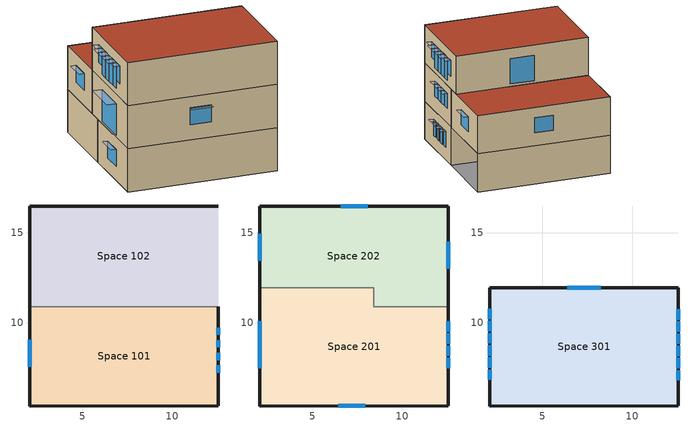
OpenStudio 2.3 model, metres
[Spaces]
Space 101
 floor ground: 2.08,10.9 12.55,10.9 12.55,5.38 2.08,5.38 z0
 wall outside: 2.08,10.9 2.08,5.38 12.55,5.38 12.55,10.9 z0:3.05
 wall to Space 102: 12.55,10.9 2.08,10.9 z0:3.05
 window: 12.55,7.23 12.55,7.63 / 12.55,7.93 12.55,8.33 / 12.55,8.63 12.55,9.03 / 12.55,9.33 12.55,9.73 z1:2.3; 2.08,9.05 2.08,7.55 z1:2.2
 roof outside: 12.55,10.9 2.08,10.9 2.08,5.38 12.55,5.38 z3.05
Space 102
 floor ground: 2.08,16.48 12.55,16.48 12.55,10.9 2.08,10.9 z0
 wall outside: 12.55,16.48 2.08,16.48 2.08,10.9 z0:3.05
 roof outside: 12.55,16.48 2.08,16.48 2.08,10.9 12.55,10.9 z3.05
Space 201
 floor ground: 2.08,11.93 8.42,11.93 8.42,10.9 12.55,10.9 12.55,5.38 2.08,5.38 z3.05
 wall outside: 2.08,11.93 2.08,5.38 12.55,5.38 12.55,10.9 z3.05:6.1
 wall to Space 202: 12.55,10.9 8.42,10.9 8.42,11.93 2.08,11.93 z3.05:6.1
 window: 12.55,7.48 12.55,8.05 / 12.55,8.15 12.55,8.73 / 12.55,8.83 12.55,9.4 / 12.55,9.5 12.55,10.08 z4.25:5.45; 2.08,10.08 2.08,7.48 z3.23:5.45; 6.44,5.38 7.94,5.38 z4.11:5.31
 roof outside: 12.55,10.9 8.42,10.9 8.42,11.93 2.08,11.93 2.08,5.38 12.55,5.38 z6.1
Space 202
 floor ground: 2.08,16.48 12.55,16.48 12.55,10.9 8.42,10.9 8.42,11.93 2.08,11.93 z3.05
 wall outside: 12.55,10.9 12.55,16.48 2.08,16.48 2.08,11.93 z3.05:6.1
 window: 12.55,12.99 12.55,14.49 z4.06:5.26; 2.08,14.93 2.08,13.43 z4.11:5.31; 8.07,16.48 6.57,16.48 z4.09:5.29
 roof outside: 12.55,16.48 2.08,16.48 2.08,11.93 8.42,11.93 8.42,10.9 12.55,10.9 z6.1
Space 301
 floor ground: 2.08,11.93 12.55,11.93 12.55,5.38 2.08,5.38 z6.1
 wall outside: 12.55,5.38 12.55,11.93 2.08,11.93 2.08,5.38 12.55,5.38 z6.1:9.14
 window: 8.25,11.93 6.37,11.93 z6.3:8.3; 12.55,6.8 12.55,7.37 / 12.55,10.17 12.55,10.75 z7.1:8.35; 12.55,7.47 12.55,8.05 / 12.55,8.15 12.55,8.72 / 12.55,8.82 12.55,9.4 / 12.55,9.5 12.55,10.07 z6.5:8.35; 2.08,8.75 2.08,8.18 / 2.08,9.43 2.08,8.85 / 2.08,10.1 2.08,9.53 / 2.08,8.08 2.08,7.5 z6.51:8.36; 2.08,10.78 2.08,10.2 / 2.08,7.4 2.08,6.83 z7.11:8.36
 roof outside: 12.55,11.93 2.08,11.93 2.08,5.38 12.55,5.38 z9.14
shading: 2.08,9.05 1.72,9.05 1.72,7.55 2.08,7.55 z2.2; 2.08,10.78 1.7,10.78 1.7,10.2 2.08,10.2 z8.36; 13.1,9.4 12.55,9.4 12.55,8.82 13.1,8.82 z8.35; 13.1,8.05 12.55,8.05 12.55,7.47 13.1,7.47 z8.35; 2.08,10.08 1.41,10.08 1.41,7.48 2.08,7.48 z5.45; 12.92,7.37 12.55,7.37 12.55,6.8 12.92,6.8 z8.35; 12.91,10.08 12.55,10.08 12.55,9.5 12.91,9.5 z5.45; 2.08,8.75 1.52,8.75 1.52,8.18 2.08,8.18 z8.36; 12.94,7.63 12.55,7.63 12.55,7.23 12.94,7.23 z2.3; 12.91,8.05 12.55,8.05 12.55,7.48 12.91,7.48 z5.45; 7.94,5.38 6.44,5.38 6.44,5.02 7.94,5.02 z5.31; 12.91,9.4 12.55,9.4 12.55,8.83 12.91,8.83 z5.45; 12.91,8.73 12.55,8.73 12.55,8.15 12.91,8.15 z5.45; 2.08,9.43 1.52,9.43 1.52,8.85 2.08,8.85 z8.36; 2.08,7.4 1.7,7.4 1.7,6.83 2.08,6.83 z8.36; 2.08,10.1 1.52,10.1 1.52,9.53 2.08,9.53 z8.36; 12.92,10.75 12.55,10.75 12.55,10.17 12.92,10.17 z8.35; 2.08,8.08 1.52,8.08 1.52,7.5 2.08,7.5 z8.36; 12.91,14.49 12.55,14.49 12.55,12.99 12.91,12.99 z5.26; 12.94,9.73 12.55,9.73 12.55,9.33 12.94,9.33 z2.3; 13.1,8.72 12.55,8.72 12.55,8.15 13.1,8.15 z8.35; 13.1,10.07 12.55,10.07 12.55,9.5 13.1,9.5 z8.35; 12.94,9.03 12.55,9.03 12.55,8.63 12.94,8.63 z2.3; 12.94,8.33 12.55,8.33 12.55,7.93 12.94,7.93 z2.3; 2.08,14.93 1.72,14.93 1.72,13.43 2.08,13.43 z5.31
[Building]
Building 1: Space Type=189.1-2009 - Office - OpenOffice - CZ4-8; Default Construction Set=189.1-2009 - CZ5 - Office
[Site]
Bologna-Borgo Panigale: Latitude {deg}=44.53; Longitude {deg}=11.3; Time Zone {hr}=1; Elevation {m}=49
[ClimateZones]
Climate Zone Institution Name 1=ASHRAE; Climate Zone Document Name 1=ANSI/ASHRAE Standard 169; Climate Zone Document Year 1=2006; Climate Zone Institution Name 2=CEC; Climate Zone Document Name 2=California Climate Zone Descriptions; Climate Zone Document Year 2=1995
[SizingPeriod:DesignDay] Sky Clearness=0; Rain Indicator=0; Snow Indicator=0; Day of Month=21; Daylight Saving Time Indicator=0; Dry-Bulb Temperature Range Modifier Type=DefaultMultipliers
Name | Maximum Dry-Bulb Temperature {C} | Daily Dry-Bulb Temperature Range {deltaC} | Humidity Indicating Conditions at Maximum Dry-Bulb | Barometric Pressure {Pa} | Wind Speed {m/s} | Wind Direction {deg} | Month | Day Type | Humidity Indicating Type | Solar Model Indicator | ASHRAE Taub | ASHRAE Taud
Bologna-Borgo Panigale Ann Clg .4% Condns Enth=>MDB | 31.5 | 11.1 | 75800 | 100738 | 2.8 | 70 | 7 | SummerDesignDay | Enthalpy | ASHRAETau | 0.526 | 1.797
Bologna-Borgo Panigale Ann Clg .4% Condns DP=>MDB | 28.4 | 11.1 | 23 | 100738 | 2.8 | 70 | 7 | SummerDesignDay | Dewpoint | ASHRAETau | 0.526 | 1.797
Bologna-Borgo Panigale Ann Clg .4% Condns WB=>MDB | 31.3 | 11.1 | 24.9 | 100738 | 2.8 | 70 | 7 | SummerDesignDay | Wetbulb | ASHRAETau | 0.526 | 1.797
Bologna-Borgo Panigale Ann Clg .4% Condns DB=>MWB | 34.1 | 11.1 | 23.1 | 100738 | 2.8 | 70 | 7 | SummerDesignDay | Wetbulb | ASHRAETau | 0.526 | 1.797
Bologna-Borgo Panigale Ann Htg Wind 99.6% Condns WS=>MCDB | 6.2 | 0 | 6.2 | 100738 | 8.2 | 220 | 1 | WinterDesignDay | Wetbulb | ASHRAEClearSky
Bologna-Borgo Panigale Ann Hum_n 99.6% Condns DP=>MCDB | 0.9 | 0 | -10.2 | 100738 | 1.4 | 220 | 1 | WinterDesignDay | Dewpoint | ASHRAEClearSky
Bologna-Borgo Panigale Ann Htg 99.6% Condns DB | -4.8 | 0 | -4.8 | 100738 | 1.4 | 220 | 1 | WinterDesignDay | Wetbulb | ASHRAEClearSky
KIRUNA Ann Clg .4% Condns Enth=>MDB | 19.4 | 7.8 | 44200 | 96012 | 3.6 | 190 | 7 | SummerDesignDay | Enthalpy | ASHRAETau | 0.348 | 2.329
KIRUNA Ann Clg .4% Condns DP=>MDB | 16.7 | 7.8 | 13.4 | 96012 | 3.6 | 190 | 7 | SummerDesignDay | Dewpoint | ASHRAETau | 0.348 | 2.329
KIRUNA Ann Clg .4% Condns WB=>MDB | 19.4 | 7.8 | 15.2 | 96012 | 3.6 | 190 | 7 | SummerDesignDay | Wetbulb | ASHRAETau | 0.348 | 2.329
KIRUNA Ann Clg .4% Condns DB=>MWB | 22 | 7.8 | 14 | 96012 | 3.6 | 190 | 7 | SummerDesignDay | Wetbulb | ASHRAETau | 0.348 | 2.329
KIRUNA Ann Htg Wind 99.6% Condns WS=>MCDB | 1.5 | 0 | 1.5 | 96012 | 13.7 | 210 | 1 | WinterDesignDay | Wetbulb | ASHRAEClearSky
KIRUNA Ann Hum_n 99.6% Condns DP=>MCDB | -30 | 0 | -33.1 | 96012 | 1.8 | 210 | 1 | WinterDesignDay | Dewpoint | ASHRAEClearSky
KIRUNA Ann Htg 99.6% Condns DB | -30.1 | 0 | -30.1 | 96012 | 1.8 | 210 | 1 | WinterDesignDay | Wetbulb | ASHRAEClearSky
[DefaultConstructionSet] Interior Partition Construction=Interior Partition
Name | Default Exterior Surface Constructions | Default Interior Surface Constructions | Default Ground Contact Surface Constructions | Default Exterior SubSurface Constructions | Default Interior SubSurface Constructions
189.1-2009 - CZ5 - Office | Default Surface Constructions 13 | Default Surface Constructions 14 | Default Surface Constructions 15 | Default Sub Surface Constructions 9 | Default Sub Surface Constructions 10
189.1-2009 - CZ1 - Office 6 | Default Surface Constructions 1 | Default Surface Constructions 2 | Default Surface Constructions 3 | Default Sub Surface Constructions 1 | Default Sub Surface Constructions 2
00 casa pacchetto 3 | Default Surface Constructions 37 | Default Surface Constructions 38 | Default Surface Constructions 39 | Default Sub Surface Constructions 25 | Default Sub Surface Constructions 26
[DefaultSurfaceConstructions]
Name | Floor Construction | Wall Construction | Roof Ceiling Construction
Default Surface Constructions 1 | ExtSlabCarpet 4in ClimateZone 1-8 | ASHRAE 189.1-2009 ExtWall Mass ClimateZone 1 | ASHRAE 189.1-2009 ExtRoof IEAD ClimateZone 1
Default Surface Constructions 2; Default Surface Constructions 14 | Interior Floor | Interior Wall | Interior Ceiling
Default Surface Constructions 3; Default Surface Constructions 15; Default Surface Constructions 39 | ExtSlabCarpet 4in ClimateZone 1-8 | ExtSlabCarpet 4in ClimateZone 1-8 | ExtSlabCarpet 4in ClimateZone 1-8
Default Surface Constructions 13 | ExtSlabCarpet 4in ClimateZone 1-8 | ASHRAE 189.1-2009 ExtWall Mass ClimateZone 5 | ASHRAE 189.1-2009 ExtRoof IEAD ClimateZone 2-5
Default Surface Constructions 37 | ExtSlabCarpet 4in ClimateZone 1-8 | 00 ExtWall pacchetto 3 | 00 Roof pacchetto 3
Default Surface Constructions 38 | 00 internal Floor | Interior Wall | Interior Ceiling
[Construction]
ExtSlabCarpet 4in ClimateZone 1-8: MAT-CC05 4 HW CONCRETE, CP02 CARPET PAD
ASHRAE 189.1-2009 ExtWall Mass ClimateZone 1: 1IN Stucco, 8IN Concrete HW, Wall Insulation [31], 1/2IN Gypsum
ASHRAE 189.1-2009 ExtRoof IEAD ClimateZone 1: Roof Membrane, Roof Insulation [18], Metal Decking
Interior Floor: F16 Acoustic tile, F05 Ceiling air space resistance, M11 100mm lightweight concrete
Interior Wall: G01a 19mm gypsum board, F04 Wall air space resistance, G01a 19mm gypsum board
Interior Ceiling: M11 100mm lightweight concrete, F05 Ceiling air space resistance, F16 Acoustic tile
ASHRAE 189.1-2009 ExtWindow ClimateZone 1: Theoretical Glass [167]
Exterior Door: F08 Metal surface, I01 25mm insulation board
Interior Window: Clear 3mm
Interior Door; Interior Partition: G05 25mm wood
ASHRAE 189.1-2009 ExtRoof IEAD ClimateZone 2-5: Roof Membrane, Roof Insulation [21], Metal Decking
ASHRAE 189.1-2009 ExtWindow ClimateZone 4-5: Theoretical Glass [207]
ASHRAE 189.1-2009 ExtWall Mass ClimateZone 5: 1IN Stucco, 8IN Concrete HW, Wall Insulation [40], 1/2IN Gypsum
00 internal Floor: 01 piastrelle, 01 massetto riscaldamento, 01 pacchetto per supporto radiante, 01 pacchetto isolante, 01 strato scorri, 01 polipro, 01 strato bituminoso, 01 magrone
00 ExtWall pacchetto 3: 03 Lastr ain fibro gesso, 03 Pavatez pavaflex, 03 Xlam, 03 Pavatex pavatherm, 03 legno pino interno 2 cm
00 Roof pacchetto 3: 00 legno pino, 03 naturatherm, 03 naturatherm plus, 03 legno pino interno 2 cm
[Material] Thermal Absorptance=0.9
Name | Roughness | Thickness {m} | Conductivity {W/m-K} | Density {kg/m3} | Specific Heat {J/kg-K} | Solar Absorptance | Visible Absorptance
MAT-CC05 4 HW CONCRETE | Rough | 0.1016 | 1.311 | 2240 | 836.8 | 0.85 | 0.85
1IN Stucco | Smooth | 0.0253 | 0.6918 | 1858 | 837 | 0.92 | 0.92
8IN Concrete HW | MediumRough | 0.2033 | 1.7296 | 2243 | 837 | 0.65 | 0.65
Wall Insulation [31] | MediumRough | 0.0337 | 0.0432 | 91 | 837 | 0.5 | 0.5
1/2IN Gypsum | Smooth | 0.0127 | 0.16 | 784.9 | 830 | 0.4 | 0.4
Roof Membrane | VeryRough | 0.0095 | 0.16 | 1121.29 | 1460 | 0.7 | 0.7
Roof Insulation [18] | MediumRough | 0.1693 | 0.049 | 265 | 836.8 | 0.7 | 0.7
Metal Decking | MediumSmooth | 0.0015 | 45.006 | 7680 | 418.4 | 0.6 | 0.6
F16 Acoustic tile | MediumSmooth | 0.0191 | 0.06 | 368 | 590 | 0.3 | 0.3
M11 100mm lightweight concrete | MediumRough | 0.1016 | 0.53 | 1280 | 840 | 0.5 | 0.5
G01a 19mm gypsum board | MediumSmooth | 0.019 | 0.16 | 800 | 1090 | 0.4 | 0.4
F08 Metal surface | Smooth | 0.0008 | 45.28 | 7824 | 500 | 0.7 | 0.7
I01 25mm insulation board | MediumRough | 0.0254 | 0.03 | 43 | 1210 | 0.6 | 0.6
G05 25mm wood | MediumSmooth | 0.0254 | 0.15 | 608 | 1630 | 0.5 | 0.5
Roof Insulation [21] | MediumRough | 0.2105 | 0.049 | 265 | 836.8 | 0.7 | 0.7
Wall Insulation [40] | MediumRough | 0.0794 | 0.0432 | 91 | 837 | 0.5 | 0.5
00 legno pino | MediumSmooth | 0.08 | 0.12 | 580 | 1660 | 0.5 | 0.5
01 piastrelle | MediumRough | 0.017 | 1 | 2300 | 880 | 0.65 | 0.65
01 massetto riscaldamento | MediumRough | 0.04 | 1.83 | 400 | 880 | 0.65 | 0.65
01 pacchetto per supporto radiante | MediumRough | 0.06 | 0.031 | 30 | 1340 | 0.65 | 0.65
01 pacchetto isolante | MediumRough | 0.1 | 0.022 | 30 | 1340 | 0.5 | 0.5
01 strato scorri | MediumSmooth | 0.001 | 0.16 | 40 | 890 | 0.7 | 0.7
01 polipro | MediumSmooth | 0.18 | 0.5 | 910 | 1800 | 0.7 | 0.7
01 strato bituminoso | MediumRough | 0.008 | 0.16 | 1100 | 1400 | 0.65 | 0.65
01 magrone | MediumRough | 0.08 | 0.55 | 2200 | 880 | 0.65 | 0.65
03 Lastr ain fibro gesso | Smooth | 0.125 | 0.32 | 1150 | 1100 | 0.92 | 0.92
03 Pavatez pavaflex | MediumRough | 0.04 | 0.038 | 55 | 2100 | 0.5 | 0.5
03 Xlam | MediumSmooth | 0.095 | 0.13 | 471 | 1600 | 0.5 | 0.5
03 Pavatex pavatherm | MediumRough | 0.14 | 0.038 | 115 | 2100 | 0.5 | 0.5
03 legno pino interno 2 cm | MediumSmooth | 0.02 | 0.12 | 580 | 1660 | 0.5 | 0.5
03 naturatherm | MediumRough | 0.14 | 0.039 | 120 | 2400 | 0.5 | 0.5
03 naturatherm plus | MediumRough | 0.12 | 0.041 | 150 | 2400 | 0.5 | 0.5
[Material:NoMass]
CP02 CARPET PAD: Roughness=Smooth; Thermal Resistance {m2-K/W}=0.1; Thermal Absorptance=0.9; Solar Absorptance=0.8; Visible Absorptance=0.8
[Material:AirGap]
Name | Thermal Resistance {m2-K/W}
F05 Ceiling air space resistance | 0.18
F04 Wall air space resistance | 0.15
[DefaultSubSurfaceConstructions]
Name | Fixed Window Construction | Operable Window Construction | Door Construction | Tubular Daylight Dome Construction | Tubular Daylight Diffuser Construction
Default Sub Surface Constructions 1; Default Sub Surface Constructions 25 | ASHRAE 189.1-2009 ExtWindow ClimateZone 1 | ASHRAE 189.1-2009 ExtWindow ClimateZone 1 | Exterior Door | Interior Window | Interior Window
Default Sub Surface Constructions 2; Default Sub Surface Constructions 10; Default Sub Surface Constructions 26 | Interior Window | Interior Window | Interior Door
Default Sub Surface Constructions 9 | ASHRAE 189.1-2009 ExtWindow ClimateZone 4-5 | ASHRAE 189.1-2009 ExtWindow ClimateZone 4-5 | Exterior Door | Interior Window | Interior Window
[WindowMaterial:Glazing] Optical Data Type=SpectralAverage; Thickness {m}=0.003; Back Side Solar Reflectance at Normal Incidence=0; Back Side Visible Reflectance at Normal Incidence=0; Infrared Transmittance at Normal Incidence=0; Dirt Correction Factor for Solar and Visible Transmittance=1; Solar Diffusing=No
Name | Solar Transmittance at Normal Incidence | Front Side Solar Reflectance at Normal Incidence | Visible Transmittance at Normal Incidence | Front Side Visible Reflectance at Normal Incidence | Front Side Infrared Hemispherical Emissivity | Back Side Infrared Hemispherical Emissivity | Conductivity {W/m-K}
Theoretical Glass [167] | 0.2374 | 0.7126 | 0.2512 | 0.6988 | 0.985 | 0.985 | 2.1073
Clear 3mm | 0.837 | 0.075 | 0.898 | 0.081 | 0.84 | 0.84 | 0.9
Theoretical Glass [207] | 0.3311 | 0.6189 | 0.44 | 0.51 | 0.9 | 0.9 | 0.0133
[WindowMaterial:Blind]
Window Material Blind 1: Slat Width {m}=0.025; Slat Separation {m}=0.01875; Front Side Slat Beam Solar Reflectance=0.5; Back Side Slat Beam Solar Reflectance=0.5; Front Side Slat Diffuse Solar Reflectance=0.5; Back Side Slat Diffuse Solar Reflectance=0.5; Slat Beam Visible Transmittance=0
[SpaceType] Standards Building Type=Office
Name | Default Schedule Set | Design Specification Outdoor Air Object | Standards Space Type
189.1-2009 - Office - OpenOffice - CZ4-8 | 189.1-2009 - Office - OpenOffice - CZ4-8 Schedule Set | 189.1-2009 - Office - OpenOffice - CZ4-8 Ventilation | OpenOffice
189.1-2009 - Office - OpenOffice - CZ1-3 1 | 189.1-2009 - Office - OpenOffice - CZ1-3 Schedule Set | 189.1-2009 - Office - OpenOffice - CZ1-3 Ventilation | OpenOffice
189.1-2009 - Office - Lobby - CZ4-8 1 | 189.1-2009 - Office - Lobby - CZ4-8 Schedule Set | 189.1-2009 - Office - Lobby - CZ4-8 Ventilation | Lobby
189.1-2009 - Office - ClosedOffice - CZ1-3 1; 189.1-2009 - Office - ClosedOffice - CZ1-3 2 | 189.1-2009 - Office - ClosedOffice - CZ1-3 Schedule Set | 189.1-2009 - Office - ClosedOffice - CZ1-3 Ventilation | ClosedOffice
[DefaultScheduleSet] Infiltration Schedule=Office Infil Quarter On
Name | Number of People Schedule | People Activity Level Schedule | Lighting Schedule | Electric Equipment Schedule
189.1-2009 - Office - ClosedOffice - CZ1-3 Schedule Set; 189.1-2009 - Office - OpenOffice - CZ1-3 Schedule Set; 189.1-2009 - Office - OpenOffice - CZ4-8 Schedule Set | Office Work Occ | Office Activity | Office Bldg Light | Office Bldg Equip
189.1-2009 - Office - Lobby - CZ4-8 Schedule Set | Office Misc Occ | Office Activity | Office Bldg Light | Office Bldg Equip
00Bedrooms Schedule Set | bedroomOcc | Bedroom Activity | bedroom Light 1 | Bedroom Equip 1
00Kitchen/Living Schedule Set | Kitchen Occ | Kitchen Activity | Kitchen Light | Office Bldg Equip
00Tavern Schedule Set | Tavern Occ | Tavern Activity | Tavern Light | Office Bldg Equip
[Lights:Definition] Design Level Calculation Method=Watts/Area
Name | Watts per Space Floor Area {W/m2}
189.1-2009 - Office - ClosedOffice - CZ1-3 Lights Definition; 189.1-2009 - Office - OpenOffice - CZ1-3 Lights Definition; 189.1-2009 - Office - OpenOffice - CZ4-8 Lights Definition | 10.6563
189.1-2009 - Office - Lobby - CZ4-8 Lights Definition | 12.5938
[Lights]
Name | Lights Definition | Space or SpaceType
189.1-2009 - Office - OpenOffice - CZ4-8 Lights | 189.1-2009 - Office - OpenOffice - CZ4-8 Lights Definition | 189.1-2009 - Office - OpenOffice - CZ4-8
189.1-2009 - Office - OpenOffice - CZ1-3 Lights 1 | 189.1-2009 - Office - OpenOffice - CZ1-3 Lights Definition | 189.1-2009 - Office - OpenOffice - CZ1-3 1
189.1-2009 - Office - Lobby - CZ4-8 Lights 1 | 189.1-2009 - Office - Lobby - CZ4-8 Lights Definition | 189.1-2009 - Office - Lobby - CZ4-8 1
189.1-2009 - Office - ClosedOffice - CZ1-3 Lights 1 | 189.1-2009 - Office - ClosedOffice - CZ1-3 Lights Definition | 189.1-2009 - Office - ClosedOffice - CZ1-3 1
189.1-2009 - Office - ClosedOffice - CZ1-3 Lights 2 | 189.1-2009 - Office - ClosedOffice - CZ1-3 Lights Definition | 189.1-2009 - Office - ClosedOffice - CZ1-3 2
[DesignSpecification:OutdoorAir] Outdoor Air Method=Sum
Name | Outdoor Air Flow per Person {m3/s-person}
189.1-2009 - Office - ClosedOffice - CZ1-3 Ventilation; 189.1-2009 - Office - OpenOffice - CZ1-3 Ventilation; 189.1-2009 - Office - OpenOffice - CZ4-8 Ventilation | 0.00943895
189.1-2009 - Office - Lobby - CZ4-8 Ventilation | 0.00707921
[People:Definition] Number of People Calculation Method=People/Area; Fraction Radiant=0.3
Name | People per Space Floor Area {person/m2}
189.1-2009 - Office - ClosedOffice - CZ1-3 People Definition | 0.0511286
189.1-2009 - Office - OpenOffice - CZ1-3 People Definition; 189.1-2009 - Office - OpenOffice - CZ4-8 People Definition | 0.0565105
189.1-2009 - Office - Lobby - CZ4-8 People Definition | 0.107639
[People]
Name | People Definition | Space or SpaceType
189.1-2009 - Office - OpenOffice - CZ4-8 People | 189.1-2009 - Office - OpenOffice - CZ4-8 People Definition | 189.1-2009 - Office - OpenOffice - CZ4-8
189.1-2009 - Office - OpenOffice - CZ1-3 People 1 | 189.1-2009 - Office - OpenOffice - CZ1-3 People Definition | 189.1-2009 - Office - OpenOffice - CZ1-3 1
189.1-2009 - Office - Lobby - CZ4-8 People 1 | 189.1-2009 - Office - Lobby - CZ4-8 People Definition | 189.1-2009 - Office - Lobby - CZ4-8 1
189.1-2009 - Office - ClosedOffice - CZ1-3 People 1 | 189.1-2009 - Office - ClosedOffice - CZ1-3 People Definition | 189.1-2009 - Office - ClosedOffice - CZ1-3 1
189.1-2009 - Office - ClosedOffice - CZ1-3 People 2 | 189.1-2009 - Office - ClosedOffice - CZ1-3 People Definition | 189.1-2009 - Office - ClosedOffice - CZ1-3 2
[SpaceInfiltration:DesignFlowRate] Design Flow Rate Calculation Method=Flow/ExteriorArea
Name | Space or SpaceType | Flow per Exterior Surface Area {m3/s-m2}
189.1-2009 - Office - OpenOffice - CZ4-8 Infiltration | 189.1-2009 - Office - OpenOffice - CZ4-8 | 0.000226568
189.1-2009 - Office - OpenOffice - CZ1-3 Infiltration 1 | 189.1-2009 - Office - OpenOffice - CZ1-3 1 | 0.00030226
189.1-2009 - Office - Lobby - CZ4-8 Infiltration 1 | 189.1-2009 - Office - Lobby - CZ4-8 1 | 0.000226568
189.1-2009 - Office - ClosedOffice - CZ1-3 Infiltration 1 | 189.1-2009 - Office - ClosedOffice - CZ1-3 1 | 0.00030226
189.1-2009 - Office - ClosedOffice - CZ1-3 Infiltration 2 | 189.1-2009 - Office - ClosedOffice - CZ1-3 2 | 0.00030226
[ElectricEquipment:Definition] Design Level Calculation Method=Watts/Area
Name | Watts per Space Floor Area {W/m2}
189.1-2009 - Office - ClosedOffice - CZ1-3 Electric Equipment Definition | 6.8889
189.1-2009 - Office - OpenOffice - CZ1-3 Electric Equipment Definition; 189.1-2009 - Office - OpenOffice - CZ4-8 Electric Equipment Definition | 7.64238
189.1-2009 - Office - Lobby - CZ4-8 Electric Equipment Definition | 0.753474
[ElectricEquipment]
Name | Electric Equipment Definition | Space or SpaceType
189.1-2009 - Office - OpenOffice - CZ4-8 Electric Equipment | 189.1-2009 - Office - OpenOffice - CZ4-8 Electric Equipment Definition | 189.1-2009 - Office - OpenOffice - CZ4-8
189.1-2009 - Office - OpenOffice - CZ1-3 Electric Equipment 1 | 189.1-2009 - Office - OpenOffice - CZ1-3 Electric Equipment Definition | 189.1-2009 - Office - OpenOffice - CZ1-3 1
189.1-2009 - Office - Lobby - CZ4-8 Electric Equipment 1 | 189.1-2009 - Office - Lobby - CZ4-8 Electric Equipment Definition | 189.1-2009 - Office - Lobby - CZ4-8 1
189.1-2009 - Office - ClosedOffice - CZ1-3 Electric Equipment 1 | 189.1-2009 - Office - ClosedOffice - CZ1-3 Electric Equipment Definition | 189.1-2009 - Office - ClosedOffice - CZ1-3 1
189.1-2009 - Office - ClosedOffice - CZ1-3 Electric Equipment 2 | 189.1-2009 - Office - ClosedOffice - CZ1-3 Electric Equipment Definition | 189.1-2009 - Office - ClosedOffice - CZ1-3 2
[ThermostatSetpoint:DualSetpoint] Heating Setpoint Temperature Schedule=Small Office HtgSetp; Cooling Setpoint Temperature Schedule=Small Office ClgSetp
Thermal Zone 1 Thermostat; Thermal Zone 2 Thermostat; Thermal Zone 3 Thermostat 1
[ShadingControl]
Shading Control 1: Shading Type=InteriorBlind; Shading Device Material=Window Material Blind 1
[BuildingStory] Nominal Floor to Floor Height {m}=3.048
Name | Nominal Z Coordinate {m}
Building Story 1; Building Story 2; Building Story 3; Building Story 6; Building Story 9 | 0
Building Story 4; Building Story 7; Building Story 10 | 3.048
Building Story 5; Building Story 8; Building Story 11 | 6.096
[Space]
Name | Space Type | Default Construction Set | Default Schedule Set | Building Story | Thermal Zone
Space 101 | 189.1-2009 - Office - Lobby - CZ4-8 1 | 00 casa pacchetto 3 | 00Tavern Schedule Set | Building Story 1 | Thermal Zone 1
Space 102 |  | 189.1-2009 - CZ1 - Office 6 |  | Building Story 9
Space 201 | 189.1-2009 - Office - OpenOffice - CZ1-3 1 | 00 casa pacchetto 3 | 00Kitchen/Living Schedule Set | Building Story 2 | Thermal Zone 2
Space 202 | 189.1-2009 - Office - ClosedOffice - CZ1-3 1 | 00 casa pacchetto 3 | 00Bedrooms Schedule Set | Building Story 2 | Thermal Zone 3
Space 301 | 189.1-2009 - Office - ClosedOffice - CZ1-3 2 | 00 casa pacchetto 3 | 00Bedrooms Schedule Set | Building Story 3 | Thermal Zone 3
[ThermalZone] Use Ideal Air Loads=Yes
Name | Thermostat
Thermal Zone 1 | Thermal Zone 1 Thermostat
Thermal Zone 2 | Thermal Zone 2 Thermostat
Thermal Zone 3 | Thermal Zone 3 Thermostat 1
[Sizing:Zone] Zone Cooling Design Supply Air Temperature Input Method=SupplyAirTemperature; Zone Cooling Design Supply Air Temperature {C}=14; Zone Cooling Design Supply Air Temperature Difference {deltaC}=11.11; Zone Heating Design Supply Air Temperature Input Method=SupplyAirTemperature; Zone Heating Design Supply Air Temperature {C}=40; Zone Heating Design Supply Air Temperature Difference {deltaC}=11.11; Zone Cooling Design Supply Air Humidity Ratio {kg-H2O/kg-air}=0.0085; Zone Heating Design Supply Air Humidity Ratio {kg-H2O/kg-air}=0.008; Cooling Design Air Flow Method=DesignDay; Heating Design Air Flow Method=DesignDay; Account for Dedicated Outdoor Air System=No; Dedicated Outdoor Air System Control Strategy=NeutralSupplyAir; Dedicated Outdoor Air Low Setpoint Temperature for Design {C}=autosize; Dedicated Outdoor Air High Setpoint Temperature for Design {C}=autosize
Thermal Zone 1; Thermal Zone 2; Thermal Zone 3
[Schedule:Ruleset]
Name | Default Day Schedule | Summer Design Day Schedule | Winter Design Day Schedule
Office Bldg Light | Office Bldg Light Default Schedule | Office Bldg Light Summer Design Day | Office Bldg Light Winter Design Day
Office Misc Occ | Office Bldg Occ Default Schedule 1 | Office Bldg Occ Summer Design Day 1 | Office Bldg Occ Winter Design Day 1
Office Activity | Office Activity Default Schedule | Office Activity Summer Design Day | Office Activity Winter Design Day
Office Infil Quarter On | Office Infil Quarter On Default Schedule | Office Infil Quarter On Summer Design Day | Office Infil Quarter On Winter Design Day
Office Bldg Equip | Office Bldg Equip Default Schedule | Office Bldg Equip Summer Design Day | Office Bldg Equip Winter Design Day
Office Work Occ | Office Bldg Occ Default Schedule | Office Bldg Occ Summer Design Day | Office Bldg Occ Winter Design Day
Small Office HtgSetp | Small Office HtgSetp Default Schedule | Small Office HtgSetp Summer Design Day | Small Office HtgSetp Winter Design Day
Small Office ClgSetp | Small Office ClgSetp Default Schedule | Small Office ClgSetp Summer Design Day | Small Office ClgSetp Winter Design Day
Tavern Activity | Medium Office Activity Default Schedule 1 | Medium Office Activity Summer Design Day 1 | Medium Office Activity Winter Design Day 1
Bedroom Activity | Medium Office Activity Default Schedule 2 | Medium Office Activity Summer Design Day 2 | Medium Office Activity Winter Design Day 2
Kitchen Activity | Medium Office Activity Default Schedule 3 | Medium Office Activity Summer Design Day 3 | Medium Office Activity Winter Design Day 3
bedroomOcc | Office Bldg Occ Default Schedule 2 | Office Bldg Occ Summer Design Day 2 | Office Bldg Occ Winter Design Day 2
Kitchen Occ | Office Bldg Occ Default Schedule 3 | Office Bldg Occ Summer Design Day 3 | Office Bldg Occ Winter Design Day 3
Tavern Occ | Office Bldg Occ Default Schedule 4 | Office Bldg Occ Summer Design Day 4 | Office Bldg Occ Winter Design Day 4
bedroom Light 1 | Office Bldg Light Default Schedule 1 | Office Bldg Light Summer Design Day 1 | Office Bldg Light Winter Design Day 1
Bedroom Equip 1 | Small Office Bldg Equip Default Schedule 1 | Small Office Bldg Equip Summer Design Day 1 | Small Office Bldg Equip Winter Design Day 1
Kitchen Light | Office Bldg Light Default Schedule 2 | Office Bldg Light Summer Design Day 2 | Office Bldg Light Winter Design Day 2
Tavern Light | Office Bldg Light Default Schedule 3 | Office Bldg Light Summer Design Day 3 | Office Bldg Light Winter Design Day 3
[Schedule:Day]
Office Bldg Light Default Schedule: 5, 0, 0.05, 7, 0, 0.1, 8, 0, 0.3, 17, 0, 0.9, 18, 0, 0.7, 20, 0, 0.5, 22, 0, 0.3, 23, 0, 0.1, 24, 0, 0.05
Office Bldg Light Summer Design Day; Office Infil Quarter On Rule 1 Day Schedule; Office Bldg Equip Summer Design Day; Office Bldg Light Summer Design Day 1; Small Office Bldg Equip Summer Design Day 1; Office Bldg Light Summer Design Day 2; Office Bldg Light Summer Design Day 3: 24, 0, 1
Office Bldg Light Winter Design Day; Office Bldg Occ Winter Design Day 1; Office Bldg Occ Rule 1 Day Schedule 1; Office Bldg Equip Winter Design Day; Office Bldg Occ Winter Design Day; Office Bldg Occ Rule 1 Day Schedule; Office Bldg Occ Winter Design Day 2; Office Bldg Occ Rule 1 Day Schedule 2; Office Bldg Occ Winter Design Day 3; Office Bldg Occ Rule 1 Day Schedule 3; Office Bldg Occ Winter Design Day 4; Office Bldg Occ Rule 1 Day Schedule 4; Office Bldg Light Winter Design Day 1; Small Office Bldg Equip Winter Design Day 1; Office Bldg Light Winter Design Day 2; Office Bldg Light Winter Design Day 3: 24, 0, 0
Office Bldg Light Rule 1 Day Schedule; Office Bldg Light Rule 1 Day Schedule 1; Office Bldg Light Rule 1 Day Schedule 2; Office Bldg Light Rule 1 Day Schedule 3: 24, 0, 0.05
Office Bldg Light Rule 2 Day Schedule; Office Bldg Light Rule 2 Day Schedule 1; Office Bldg Light Rule 2 Day Schedule 2; Office Bldg Light Rule 2 Day Schedule 3: 6, 0, 0.05, 8, 0, 0.1, 14, 0, 0.5, 17, 0, 0.15, 24, 0, 0.05
Office Bldg Occ Default Schedule 1: 6, 0, 0, 7, 0, 0.1, 8, 0, 0.2, 20, 0, 0.4, 22, 0, 0.1, 24, 0, 0.05
Office Bldg Occ Summer Design Day 1; Office Bldg Occ Summer Design Day; Office Bldg Occ Summer Design Day 2; Office Bldg Occ Summer Design Day 3; Office Bldg Occ Summer Design Day 4: 6, 0, 0, 22, 0, 1, 24, 0, 0.05
Office Bldg Occ Rule 2 Day Schedule 1: 6, 0, 0, 8, 0, 0.1, 14, 0, 0.25, 17, 0, 0.1, 24, 0, 0
Office Activity Default Schedule; Office Activity Summer Design Day; Office Activity Winter Design Day: 24, 0, 132
Office Infil Quarter On Default Schedule; Office Infil Quarter On Summer Design Day: 6, 0, 1, 22, 0, 0.25, 24, 0, 1
Office Infil Quarter On Winter Design Day; Office Infil Quarter On Rule 2 Day Schedule: 6, 0, 1, 18, 0, 0.25, 24, 0, 1
Office Bldg Equip Default Schedule: 8, 0, 0.4, 12, 0, 0.9, 13, 0, 0.8, 17, 0, 0.9, 18, 0, 0.8, 20, 0, 0.6, 22, 0, 0.5, 24, 0, 0.4
Office Bldg Equip Rule 1 Day Schedule; Small Office Bldg Equip Rule 1 Day Schedule 1: 24, 0, 0.3
Office Bldg Equip Rule 2 Day Schedule: 6, 0, 0.3, 8, 0, 0.4, 14, 0, 0.5, 17, 0, 0.35, 24, 0, 0.3
Office Bldg Occ Default Schedule: 6, 0, 0, 7, 0, 0.1, 8, 0, 0.2, 12, 0, 0.85, 13, 0, 0.5, 17, 0, 0.85, 18, 0, 0.7, 20, 0, 0.4, 22, 0, 0.1, 24, 0, 0.05
Office Bldg Occ Rule 2 Day Schedule; Office Bldg Occ Rule 2 Day Schedule 2; Office Bldg Occ Rule 2 Day Schedule 3; Office Bldg Occ Rule 2 Day Schedule 4: 6, 0, 0, 8, 0, 0.1, 14, 0, 0.4, 17, 0, 0.1, 24, 0, 0
Small Office HtgSetp Default Schedule: 6, 0, 15.6, 22, 0, 21, 24, 0, 15.6
Small Office HtgSetp Summer Design Day; Small Office HtgSetp Rule 1 Day Schedule: 24, 0, 15.6
Small Office HtgSetp Winter Design Day: 24, 0, 21
Small Office HtgSetp Rule 2 Day Schedule: 6, 0, 15.6, 18, 0, 21, 24, 0, 15.6
Small Office ClgSetp Default Schedule; Small Office ClgSetp Summer Design Day: 6, 0, 26.7, 22, 0, 24, 24, 0, 26.7
Small Office ClgSetp Winter Design Day; Small Office ClgSetp Rule 1 Day Schedule: 24, 0, 26.7
Small Office ClgSetp Rule 2 Day Schedule: 6, 0, 26.7, 18, 0, 24, 24, 0, 26.7
Medium Office Activity Default Schedule 1: 24, 0, 72.175
Medium Office Activity Summer Design Day 1; Medium Office Activity Winter Design Day 1; Medium Office Activity Summer Design Day 2; Medium Office Activity Winter Design Day 2; Medium Office Activity Summer Design Day 3; Medium Office Activity Winter Design Day 3: 24, 0, 120
Medium Office Activity Default Schedule 2: 24, 0, 85.2182
Medium Office Activity Default Schedule 3: 24, 0, 86.3776
Office Bldg Occ Default Schedule 2: 8, 0, 1, 20, 0, 0.00726936, 22, 0, 0.70049, 24, 0, 0
Office Bldg Occ Default Schedule 3: 6, 0, 0, 7, 0, 0.1, 10, 0, 0.340595, 13, 0, 0.475858, 18, 0, 0.710152, 24, 0, 0.987923
Office Bldg Occ Default Schedule 4: 7, 0, 0, 8, 0, 0.2, 13, 0, 0.405811, 17, 0, 0.0338388, 24, 0, 0.420303
Office Bldg Light Default Schedule 1: 6, 0, 0.00243855, 9, 0, 0.729475, 19, 0, 0.0241772, 21, 0, 0.500012, 24, 0, 0.00726936
Small Office Bldg Equip Default Schedule 1: 8, 0, 0.427549, 17, 0, 0.0459158, 21, 0, 0.562812, 24, 0, 0.0483312
Small Office Bldg Equip Rule 2 Day Schedule 1: 6, 0, 0.3, 8, 0, 0.4, 12, 0, 0.5, 17, 0, 0.35, 24, 0, 0.3
Office Bldg Light Default Schedule 2: 7, 0, 0.00243855, 10, 0, 0.446873, 13, 0, 0.884061, 19, 0, 0.661844, 24, 0, 0.500012
Office Bldg Light Default Schedule 3: 7, 0, 0.00243855, 10, 0, 0.446873, 13, 0, 0.884061, 19, 0, 0.446873, 24, 0, 0.297118
[Schedule:Rule] Apply Monday=No; Apply Tuesday=No; Apply Wednesday=No; Apply Thursday=No; Apply Friday=No; Date Specification Type=DateRange; Start Month=1; Start Day=1; End Month=12; End Day=31
Name | Schedule Ruleset | Rule Order | Day Schedule | Apply Sunday | Apply Saturday
Office Bldg Light Rule 1 | Office Bldg Light | 0 | Office Bldg Light Rule 1 Day Schedule | Yes | No
Office Bldg Light Rule 2 | Office Bldg Light | 1 | Office Bldg Light Rule 2 Day Schedule | No | Yes
Office Misc Occ Rule 1 | Office Misc Occ | 0 | Office Bldg Occ Rule 1 Day Schedule 1 | Yes | No
Office Misc Occ Rule 2 | Office Misc Occ | 1 | Office Bldg Occ Rule 2 Day Schedule 1 | No | Yes
Office Infil Quarter On Rule 1 | Office Infil Quarter On | 0 | Office Infil Quarter On Rule 1 Day Schedule | Yes | No
Office Infil Quarter On Rule 2 | Office Infil Quarter On | 1 | Office Infil Quarter On Rule 2 Day Schedule | No | Yes
Office Bldg Equip Rule 1 | Office Bldg Equip | 0 | Office Bldg Equip Rule 1 Day Schedule | Yes | No
Office Bldg Equip Rule 2 | Office Bldg Equip | 1 | Office Bldg Equip Rule 2 Day Schedule | No | Yes
Office Work Occ Rule 1 | Office Work Occ | 0 | Office Bldg Occ Rule 1 Day Schedule | Yes | No
Office Work Occ Rule 2 | Office Work Occ | 1 | Office Bldg Occ Rule 2 Day Schedule | No | Yes
Small Office HtgSetp Rule 1 | Small Office HtgSetp | 0 | Small Office HtgSetp Rule 1 Day Schedule | Yes | No
Small Office HtgSetp Rule 2 | Small Office HtgSetp | 1 | Small Office HtgSetp Rule 2 Day Schedule | No | Yes
Small Office ClgSetp Rule 1 | Small Office ClgSetp | 0 | Small Office ClgSetp Rule 1 Day Schedule | Yes | No
Small Office ClgSetp Rule 2 | Small Office ClgSetp | 1 | Small Office ClgSetp Rule 2 Day Schedule | No | Yes
Office Work Occ Rule 3 | bedroomOcc | 0 | Office Bldg Occ Rule 1 Day Schedule 2 | No | No
Office Work Occ Rule 4 | bedroomOcc | 1 | Office Bldg Occ Rule 2 Day Schedule 2 | No | No
Office Work Occ Rule 5 | Kitchen Occ | 0 | Office Bldg Occ Rule 1 Day Schedule 3 | Yes | No
Office Work Occ Rule 6 | Kitchen Occ | 1 | Office Bldg Occ Rule 2 Day Schedule 3 | No | Yes
Office Work Occ Rule 7 | Tavern Occ | 0 | Office Bldg Occ Rule 1 Day Schedule 4 | Yes | No
Office Work Occ Rule 8 | Tavern Occ | 1 | Office Bldg Occ Rule 2 Day Schedule 4 | No | Yes
Office Bldg Light Rule 3 | bedroom Light 1 | 0 | Office Bldg Light Rule 1 Day Schedule 1 | Yes | No
Office Bldg Light Rule 4 | bedroom Light 1 | 1 | Office Bldg Light Rule 2 Day Schedule 1 | No | Yes
Small Office Bldg Equip Rule 3 | Bedroom Equip 1 | 0 | Small Office Bldg Equip Rule 1 Day Schedule 1 | Yes | No
Small Office Bldg Equip Rule 4 | Bedroom Equip 1 | 1 | Small Office Bldg Equip Rule 2 Day Schedule 1 | No | Yes
Office Bldg Light Rule 5 | Kitchen Light | 0 | Office Bldg Light Rule 1 Day Schedule 2 | Yes | No
Office Bldg Light Rule 6 | Kitchen Light | 1 | Office Bldg Light Rule 2 Day Schedule 2 | No | Yes
Office Bldg Light Rule 7 | Tavern Light | 0 | Office Bldg Light Rule 1 Day Schedule 3 | Yes | No
Office Bldg Light Rule 8 | Tavern Light | 1 | Office Bldg Light Rule 2 Day Schedule 3 | No | Yes
